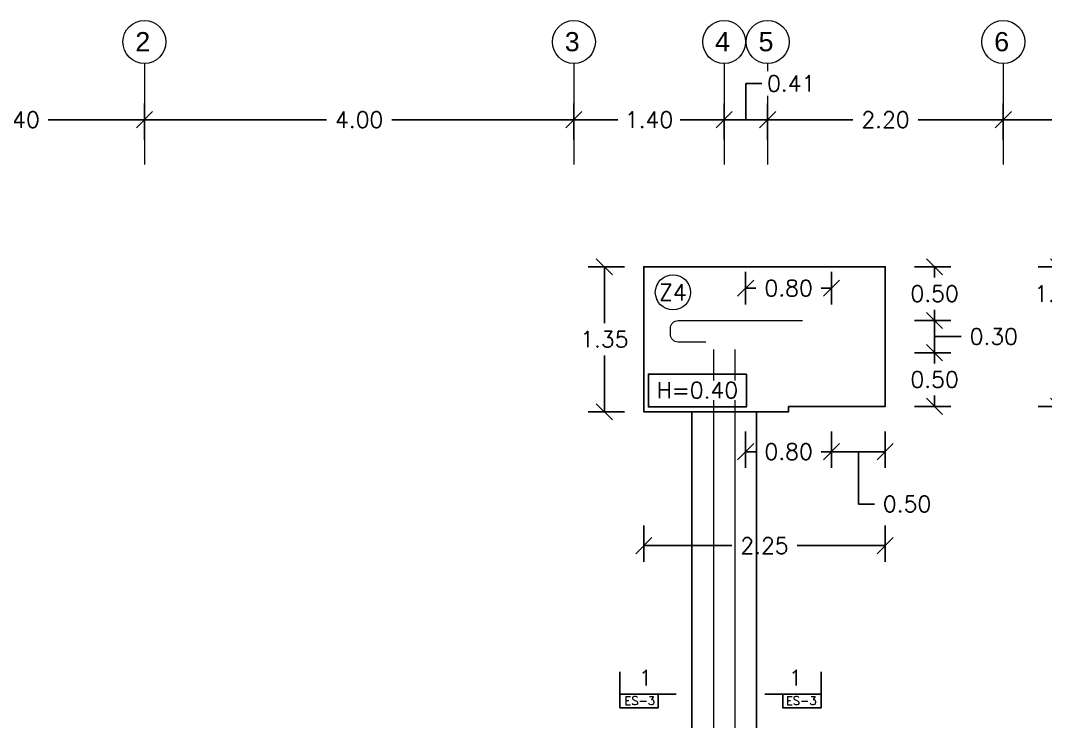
# Model space of a CAD drawing. Header units: metres. Extents: x -25 to 234, y -25 to 53.
# Drawn here: x 94.29 to 103.84, y -5.74 to 0.79 of the extents above; entities that cross this region are included whole.
import ezdxf

# ---------------------------------------------------------------- set-up
doc = ezdxf.new("R2010")
doc.units = ezdxf.units.M
doc.header["$LTSCALE"] = 0.1
doc.header["$MEASUREMENT"] = 0
doc.header["$PDMODE"] = 66
doc.linetypes.add('CONTINUA', pattern=[0])
doc.linetypes.add('Grid Line 1_2_', pattern=[22.225, 12.7, -3.175, 3.175, -3.175])
for name, color, linetype, lineweight in [('0-S-GRID', 1, 'Continuous', 9), ('0-S-GRID-IDEN', 1, 'Continuous', 9), ('A-WALL', 7, 'Continuous', 5)]:
    doc.layers.add(name, color=color, linetype=linetype, lineweight=lineweight)
for name, color, linetype in [('DIMENSIONES', 7, 'Continuous'), ('DIMTEXTO', 4, 'Continuous'), ('HATCH', 8, 'Continuous'), ('TEXTOS', 4, 'Continuous'), ('ZAPATAS', 6, 'Continuous')]:
    doc.layers.add(name, color=color, linetype=linetype)
doc.styles.add('Arial_2', font='arial.ttf', dxfattribs={"height": 0.2})
doc.styles.add('SMPLEX', font='simplex.shx')
doc.dimstyles.new('DIM-75', dxfattribs={"dimscale": 0.75, "dimtxt": 0.2, "dimasz": 0.2, "dimexe": 0.2, "dimexo": 0.2, "dimgap": 0.1, "dimtad": 0, "dimtih": 1, "dimtoh": 1, "dimzin": 0, "dimdsep": 46, "dimtxsty": 'SMPLEX', "dimblk1": 'OBLIQUE', "dimblk2": 'OBLIQUE', "dimsah": 1, "dimcen": 0.2, "dimclrd": 4, "dimclre": 4, "dimclrt": 4, "dimadec": 0, "dimazin": 0, "dimtfac": 1, "dimtmove": 1, "dimatfit": 3, "dimldrblk": 'OPEN30', "dimfxl": 0.25, "dimfxlon": 1, "dimtfill": 1, "dimtolj": 1, "dimtzin": 0, "dimarcsym": 0})

# ---------------------------------------------------------------- blocks, each defined once
blk = doc.blocks.new('A$C2bbc346b')
at = {"layer": 'A-WALL', "color": 7, "true_color": 0xffffff}
blk.add_line((7.8, -0.27), (7.8, -6.13), dxfattribs=at)
for points in [[(7.73, -0.2), (7.47, -0.2, -0.414214), (7.4, -0.13), (7.4, -0.07, -0.414214), (7.47, 0), (8.6303, 0)], [(8, -0.27), (8, -6.33, -0.414214), (7.93, -6.4), (6.67, -6.4, 0.414214), (6.6, -6.47), (6.6, -6.48, -0.414214), (6.53, -6.55), (6.47, -6.55, -0.414214), (6.4, -6.48), (6.4, -6.47, 0.414214), (6.33, -6.4), (6.22, -6.4), (6.22, -6.2), (7.73, -6.2)]]:
    blk.add_lwpolyline(points, format="xyb", dxfattribs=at)
blk = doc.blocks.new('_Oblique')
at = {"color": 0, "linetype": 'ByBlock', "lineweight": -2}
blk.add_line((-0.5, -0.5), (0.5, 0.5), dxfattribs=at)
blk = doc.blocks.new('*D447')
at = {"layer": 'Defpoints', "color": 0, "transparency": 16777216}
for p in [(95.4491, -0.1355), (93.0491, -0.5517), (95.4491, -0.5517)]:
    blk.add_point(p, dxfattribs=at)
at = {"layer": 'DIMTEXTO', "color": 4, "lineweight": -2, "transparency": 16777216}
for p, q in [((93.0491, -0.323), (93.0491, 0.0145)), ((95.4491, -0.323), (95.4491, 0.0145)), ((93.0491, -0.1355), (93.9455, -0.1355)), ((95.4491, -0.1355), (94.5527, -0.1355))]:
    blk.add_line(p, q, dxfattribs=at)
at = {"layer": 'DIMTEXTO', "color": 4, "lineweight": -2, "transparency": 16777216, "xscale": 0.15, "yscale": 0.15, "zscale": 0.15, "rotation": 180}
blk.add_blockref('_Oblique', (93.0491, -0.1355), dxfattribs=at)
at = {"layer": 'DIMTEXTO', "color": 4, "lineweight": -2, "transparency": 16777216, "xscale": 0.15, "yscale": 0.15, "zscale": 0.15}
blk.add_blockref('_Oblique', (95.4491, -0.1355), dxfattribs=at)
at = {"layer": 'DIMTEXTO', "color": 4, "transparency": 16777216, "insert": (94.2491, -0.1355), "char_height": 0.15, "attachment_point": 5, "style": 'SMPLEX', "bg_fill": 3, "box_fill_scale": 1.25, "bg_fill_color": 256, "bg_fill_true_color": 13158600, "bg_fill_transparency": 0}
blk.add_mtext('\\A1;2.40', dxfattribs=at)
blk = doc.blocks.new('_Open30')
at = {"layer": 'DIMTEXTO', "color": 0, "lineweight": -2}
for p, q in [((-1, 0.268), (0, 0)), ((0, 0), (-1, -0.268)), ((0, 0), (-1, 0))]:
    blk.add_line(p, q, dxfattribs=at)
blk = doc.blocks.new('*D448')
at = {"layer": 'Defpoints', "color": 0, "ltscale": 0.05, "transparency": 16777216}
for p in [(99.4491, -0.1355), (95.4491, -0.5517), (99.4491, -0.5517)]:
    blk.add_point(p, dxfattribs=at)
at = {"layer": 'DIMTEXTO', "color": 4, "lineweight": -2, "ltscale": 0.05, "transparency": 16777216}
for p, q in [((95.4491, -0.323), (95.4491, 0.0145)), ((99.4491, -0.323), (99.4491, 0.0145)), ((95.4491, -0.1355), (97.1455, -0.1355)), ((99.4491, -0.1355), (97.7527, -0.1355))]:
    blk.add_line(p, q, dxfattribs=at)
at = {"layer": 'DIMTEXTO', "color": 4, "lineweight": -2, "ltscale": 0.05, "transparency": 16777216, "xscale": 0.15, "yscale": 0.15, "zscale": 0.15, "rotation": 180}
blk.add_blockref('_Oblique', (95.4491, -0.1355), dxfattribs=at)
at = {"layer": 'DIMTEXTO', "color": 4, "lineweight": -2, "ltscale": 0.05, "transparency": 16777216, "xscale": 0.15, "yscale": 0.15, "zscale": 0.15}
blk.add_blockref('_Oblique', (99.4491, -0.1355), dxfattribs=at)
at = {"layer": 'DIMTEXTO', "color": 4, "ltscale": 0.05, "transparency": 16777216, "insert": (97.4491, -0.1355), "char_height": 0.15, "attachment_point": 5, "style": 'SMPLEX', "bg_fill": 3, "box_fill_scale": 1.25, "bg_fill_color": 256, "bg_fill_true_color": 13158600, "bg_fill_transparency": 0}
blk.add_mtext('\\A1;4.00', dxfattribs=at)
blk = doc.blocks.new('*D449')
at = {"layer": 'Defpoints', "color": 0, "ltscale": 0.05, "transparency": 16777216}
for p in [(100.8488, -0.1355), (99.4491, -0.5517), (100.8488, -0.5517)]:
    blk.add_point(p, dxfattribs=at)
at = {"layer": 'DIMTEXTO', "color": 4, "lineweight": -2, "ltscale": 0.05, "transparency": 16777216}
for p, q in [((99.4491, -0.323), (99.4491, 0.0145)), ((100.8488, -0.323), (100.8488, 0.0145)), ((99.4491, -0.1355), (99.8596, -0.1355)), ((100.8488, -0.1355), (100.4382, -0.1355))]:
    blk.add_line(p, q, dxfattribs=at)
at = {"layer": 'DIMTEXTO', "color": 4, "lineweight": -2, "ltscale": 0.05, "transparency": 16777216, "xscale": 0.15, "yscale": 0.15, "zscale": 0.15, "rotation": 180}
blk.add_blockref('_Oblique', (99.4491, -0.1355), dxfattribs=at)
at = {"layer": 'DIMTEXTO', "color": 4, "lineweight": -2, "ltscale": 0.05, "transparency": 16777216, "xscale": 0.15, "yscale": 0.15, "zscale": 0.15}
blk.add_blockref('_Oblique', (100.8488, -0.1355), dxfattribs=at)
at = {"layer": 'DIMTEXTO', "color": 4, "ltscale": 0.05, "transparency": 16777216, "insert": (100.1489, -0.1355), "char_height": 0.15, "attachment_point": 5, "style": 'SMPLEX', "bg_fill": 3, "box_fill_scale": 1.25, "bg_fill_color": 256, "bg_fill_true_color": 13158600, "bg_fill_transparency": 0}
blk.add_mtext('\\A1;1.40', dxfattribs=at)
blk = doc.blocks.new('*D450')
at = {"layer": 'Defpoints', "color": 0, "ltscale": 0.05, "transparency": 16777216}
for p in [(101.2541, -0.1355), (100.8488, -0.5517), (101.2541, -0.5517)]:
    blk.add_point(p, dxfattribs=at)
at = {"layer": 'DIMTEXTO', "color": 4, "lineweight": -2, "ltscale": 0.05, "transparency": 16777216}
for p, q in [((101.0514, -0.1355), (101.0514, 0.202)), ((101.0514, 0.202), (101.2014, 0.202)), ((100.8488, -0.323), (100.8488, 0.0145)), ((101.2541, -0.323), (101.2541, 0.0145)), ((100.8488, -0.1355), (101.2541, -0.1355))]:
    blk.add_line(p, q, dxfattribs=at)
at = {"layer": 'DIMTEXTO', "color": 4, "lineweight": -2, "ltscale": 0.05, "transparency": 16777216, "xscale": 0.15, "yscale": 0.15, "zscale": 0.15, "rotation": 180}
blk.add_blockref('_Oblique', (100.8488, -0.1355), dxfattribs=at)
at = {"layer": 'DIMTEXTO', "color": 4, "lineweight": -2, "ltscale": 0.05, "transparency": 16777216, "xscale": 0.15, "yscale": 0.15, "zscale": 0.15}
blk.add_blockref('_Oblique', (101.2541, -0.1355), dxfattribs=at)
at = {"layer": 'DIMTEXTO', "color": 4, "ltscale": 0.05, "transparency": 16777216, "insert": (101.4728, 0.202), "char_height": 0.15, "attachment_point": 5, "style": 'SMPLEX', "bg_fill": 3, "box_fill_scale": 1.25, "bg_fill_color": 256, "bg_fill_true_color": 13158600, "bg_fill_transparency": 0}
blk.add_mtext('\\A1;0.41', dxfattribs=at)
blk = doc.blocks.new('*D451')
at = {"layer": 'Defpoints', "color": 0, "ltscale": 0.05, "transparency": 16777216}
for p in [(103.4491, -0.1355), (101.2541, -0.5517), (103.4491, -0.5517)]:
    blk.add_point(p, dxfattribs=at)
at = {"layer": 'DIMTEXTO', "color": 4, "lineweight": -2, "ltscale": 0.05, "transparency": 16777216}
for p, q in [((101.2541, -0.323), (101.2541, 0.0145)), ((103.4491, -0.323), (103.4491, 0.0145)), ((101.2541, -0.1355), (102.048, -0.1355)), ((103.4491, -0.1355), (102.6552, -0.1355))]:
    blk.add_line(p, q, dxfattribs=at)
at = {"layer": 'DIMTEXTO', "color": 4, "lineweight": -2, "ltscale": 0.05, "transparency": 16777216, "xscale": 0.15, "yscale": 0.15, "zscale": 0.15, "rotation": 180}
blk.add_blockref('_Oblique', (101.2541, -0.1355), dxfattribs=at)
at = {"layer": 'DIMTEXTO', "color": 4, "lineweight": -2, "ltscale": 0.05, "transparency": 16777216, "xscale": 0.15, "yscale": 0.15, "zscale": 0.15}
blk.add_blockref('_Oblique', (103.4491, -0.1355), dxfattribs=at)
at = {"layer": 'DIMTEXTO', "color": 4, "ltscale": 0.05, "transparency": 16777216, "insert": (102.3516, -0.1355), "char_height": 0.15, "attachment_point": 5, "style": 'SMPLEX', "bg_fill": 3, "box_fill_scale": 1.25, "bg_fill_color": 256, "bg_fill_true_color": 13158600, "bg_fill_transparency": 0}
blk.add_mtext('\\A1;2.20', dxfattribs=at)
blk = doc.blocks.new('*D452')
at = {"layer": 'Defpoints', "color": 0, "ltscale": 0.05, "transparency": 16777216}
for p in [(107.5997, -0.1355), (103.4491, -0.5517), (107.5997, -0.5517)]:
    blk.add_point(p, dxfattribs=at)
at = {"layer": 'DIMTEXTO', "color": 4, "lineweight": -2, "ltscale": 0.05, "transparency": 16777216}
for p, q in [((103.4491, -0.323), (103.4491, 0.0145)), ((107.5997, -0.323), (107.5997, 0.0145)), ((103.4491, -0.1355), (105.2351, -0.1355)), ((107.5997, -0.1355), (105.8137, -0.1355))]:
    blk.add_line(p, q, dxfattribs=at)
at = {"layer": 'DIMTEXTO', "color": 4, "lineweight": -2, "ltscale": 0.05, "transparency": 16777216, "xscale": 0.15, "yscale": 0.15, "zscale": 0.15, "rotation": 180}
blk.add_blockref('_Oblique', (103.4491, -0.1355), dxfattribs=at)
at = {"layer": 'DIMTEXTO', "color": 4, "lineweight": -2, "ltscale": 0.05, "transparency": 16777216, "xscale": 0.15, "yscale": 0.15, "zscale": 0.15}
blk.add_blockref('_Oblique', (107.5997, -0.1355), dxfattribs=at)
at = {"layer": 'DIMTEXTO', "color": 4, "ltscale": 0.05, "transparency": 16777216, "insert": (105.5244, -0.1355), "char_height": 0.15, "attachment_point": 5, "style": 'SMPLEX', "bg_fill": 3, "box_fill_scale": 1.25, "bg_fill_color": 256, "bg_fill_true_color": 13158600, "bg_fill_transparency": 0}
blk.add_mtext('\\A1;4.15', dxfattribs=at)
blk = doc.blocks.new('*D466')
at = {"layer": 'Defpoints', "color": 0, "linetype": 'CONTINUA', "transparency": 16777216}
for p in [(101.8491, -1.704), (101.0491, -2.0059), (101.8491, -2.0059)]:
    blk.add_point(p, dxfattribs=at)
at = {"layer": 'DIMENSIONES', "color": 4, "linetype": 'CONTINUA', "lineweight": -2, "transparency": 16777216}
for p, q in [((101.0491, -1.8559), (101.0491, -1.554)), ((101.8491, -1.8559), (101.8491, -1.554)), ((101.0491, -1.704), (101.1455, -1.704)), ((101.8491, -1.704), (101.7527, -1.704))]:
    blk.add_line(p, q, dxfattribs=at)
at = {"layer": 'DIMENSIONES', "color": 4, "linetype": 'CONTINUA', "lineweight": -2, "transparency": 16777216, "xscale": 0.15, "yscale": 0.15, "zscale": 0.15, "rotation": 180}
blk.add_blockref('_Oblique', (101.0491, -1.704), dxfattribs=at)
at = {"layer": 'DIMENSIONES', "color": 4, "linetype": 'CONTINUA', "lineweight": -2, "transparency": 16777216, "xscale": 0.15, "yscale": 0.15, "zscale": 0.15}
blk.add_blockref('_Oblique', (101.8491, -1.704), dxfattribs=at)
at = {"layer": 'DIMENSIONES', "color": 4, "linetype": 'CONTINUA', "transparency": 16777216, "insert": (101.4491, -1.704), "char_height": 0.15, "attachment_point": 5, "style": 'SMPLEX', "bg_fill": 3, "box_fill_scale": 1.25, "bg_fill_color": 256, "bg_fill_true_color": 13158600, "bg_fill_transparency": 0}
blk.add_mtext('\\A1;0.80', dxfattribs=at)
blk = doc.blocks.new('*D566')
at = {"layer": 'Defpoints', "color": 0, "linetype": 'CONTINUA', "transparency": 16777216}
for p in [(101.0491, -2.3059), (101.8491, -2.3059), (101.8491, -3.228)]:
    blk.add_point(p, dxfattribs=at)
at = {"layer": 'DIMENSIONES', "color": 4, "linetype": 'CONTINUA', "lineweight": -2, "transparency": 16777216}
for p, q in [((101.0491, -3.0405), (101.0491, -3.378)), ((101.8491, -3.0405), (101.8491, -3.378)), ((101.0491, -3.228), (101.1455, -3.228)), ((101.8491, -3.228), (101.7527, -3.228))]:
    blk.add_line(p, q, dxfattribs=at)
at = {"layer": 'DIMENSIONES', "color": 4, "linetype": 'CONTINUA', "lineweight": -2, "transparency": 16777216, "xscale": 0.15, "yscale": 0.15, "zscale": 0.15, "rotation": 180}
blk.add_blockref('_Oblique', (101.0491, -3.228), dxfattribs=at)
at = {"layer": 'DIMENSIONES', "color": 4, "linetype": 'CONTINUA', "lineweight": -2, "transparency": 16777216, "xscale": 0.15, "yscale": 0.15, "zscale": 0.15}
blk.add_blockref('_Oblique', (101.8491, -3.228), dxfattribs=at)
at = {"layer": 'DIMENSIONES', "color": 4, "linetype": 'CONTINUA', "transparency": 16777216, "insert": (101.4491, -3.228), "char_height": 0.15, "attachment_point": 5, "style": 'SMPLEX', "bg_fill": 3, "box_fill_scale": 1.25, "bg_fill_color": 256, "bg_fill_true_color": 13158600, "bg_fill_transparency": 0}
blk.add_mtext('\\A1;0.80', dxfattribs=at)
blk = doc.blocks.new('*D567')
at = {"layer": 'Defpoints', "color": 0, "linetype": 'CONTINUA', "transparency": 16777216}
for p in [(101.8491, -2.0059), (102.809, -2.0059), (102.3505, -2.3059)]:
    blk.add_point(p, dxfattribs=at)
at = {"layer": 'DIMENSIONES', "color": 4, "linetype": 'CONTINUA', "lineweight": -2, "transparency": 16777216}
for p, q in [((102.6215, -2.0059), (102.959, -2.0059)), ((102.809, -2.3059), (102.809, -2.0059)), ((102.809, -2.1559), (102.9067, -2.1559)), ((102.9067, -2.1559), (103.0567, -2.1559)), ((102.6215, -2.3059), (102.959, -2.3059))]:
    blk.add_line(p, q, dxfattribs=at)
at = {"layer": 'DIMENSIONES', "color": 4, "linetype": 'CONTINUA', "lineweight": -2, "transparency": 16777216, "xscale": 0.15, "yscale": 0.15, "zscale": 0.15}
for p, rotation in [((102.809, -2.0059), 90), ((102.809, -2.3059), 270)]:
    blk.add_blockref('_Oblique', p, dxfattribs=dict(at, rotation=rotation))
at = {"layer": 'DIMENSIONES', "color": 4, "linetype": 'CONTINUA', "transparency": 16777216, "insert": (103.3603, -2.1559), "char_height": 0.15, "attachment_point": 5, "style": 'SMPLEX', "bg_fill": 3, "box_fill_scale": 1.25, "bg_fill_color": 256, "bg_fill_true_color": 13158600, "bg_fill_transparency": 0}
blk.add_mtext('\\A1;0.30', dxfattribs=at)
blk = doc.blocks.new('*D568')
at = {"layer": 'Defpoints', "color": 0, "linetype": 'CONTINUA', "transparency": 16777216}
for p in [(100.0997, -2.8559), (102.3491, -3.1616), (102.3491, -4.1033)]:
    blk.add_point(p, dxfattribs=at)
at = {"layer": 'DIMENSIONES', "color": 4, "linetype": 'CONTINUA', "lineweight": -2, "transparency": 16777216}
for p, q in [((100.0997, -3.9158), (100.0997, -4.2533)), ((102.3491, -3.9158), (102.3491, -4.2533)), ((100.0997, -4.1033), (100.9208, -4.1033)), ((102.3491, -4.1033), (101.528, -4.1033))]:
    blk.add_line(p, q, dxfattribs=at)
at = {"layer": 'DIMENSIONES', "color": 4, "linetype": 'CONTINUA', "lineweight": -2, "transparency": 16777216, "xscale": 0.15, "yscale": 0.15, "zscale": 0.15, "rotation": 180}
blk.add_blockref('_Oblique', (100.0997, -4.1033), dxfattribs=at)
at = {"layer": 'DIMENSIONES', "color": 4, "linetype": 'CONTINUA', "lineweight": -2, "transparency": 16777216, "xscale": 0.15, "yscale": 0.15, "zscale": 0.15}
blk.add_blockref('_Oblique', (102.3491, -4.1033), dxfattribs=at)
at = {"layer": 'DIMENSIONES', "color": 4, "linetype": 'CONTINUA', "transparency": 16777216, "insert": (101.2244, -4.1033), "char_height": 0.15, "attachment_point": 5, "style": 'SMPLEX', "bg_fill": 3, "box_fill_scale": 1.25, "bg_fill_color": 256, "bg_fill_true_color": 13158600, "bg_fill_transparency": 0}
blk.add_mtext('\\A1;2.25', dxfattribs=at)
blk = doc.blocks.new('*D570')
at = {"layer": 'Defpoints', "color": 0, "linetype": 'CONTINUA', "transparency": 16777216}
for p in [(100.5491, -1.5059), (103.9626, -1.5059), (100.5491, -2.8059)]:
    blk.add_point(p, dxfattribs=at)
at = {"layer": 'DIMENSIONES', "color": 4, "linetype": 'CONTINUA', "lineweight": -2, "transparency": 16777216}
for p, q in [((103.7751, -1.5059), (104.1126, -1.5059)), ((103.9626, -1.5059), (103.9626, -1.6059)), ((103.9626, -2.8059), (103.9626, -1.9059)), ((103.7751, -2.8059), (104.1126, -2.8059))]:
    blk.add_line(p, q, dxfattribs=at)
at = {"layer": 'DIMENSIONES', "color": 4, "linetype": 'CONTINUA', "lineweight": -2, "transparency": 16777216, "xscale": 0.15, "yscale": 0.15, "zscale": 0.15}
for p, rotation in [((103.9626, -1.5059), 90), ((103.9626, -2.8059), 270)]:
    blk.add_blockref('_Oblique', p, dxfattribs=dict(at, rotation=rotation))
at = {"layer": 'DIMENSIONES', "color": 4, "linetype": 'CONTINUA', "transparency": 16777216, "insert": (103.9626, -1.7559), "char_height": 0.15, "attachment_point": 5, "style": 'SMPLEX', "bg_fill": 3, "box_fill_scale": 1.25, "bg_fill_color": 256, "bg_fill_true_color": 13158600, "bg_fill_transparency": 0}
blk.add_mtext('\\A1;1.30', dxfattribs=at)
blk = doc.blocks.new('*D569')
at = {"layer": 'Defpoints', "color": 0, "linetype": 'CONTINUA', "transparency": 16777216}
for p in [(102.3505, -2.3059), (102.3505, -2.8059), (102.809, -2.8059)]:
    blk.add_point(p, dxfattribs=at)
at = {"layer": 'DIMENSIONES', "color": 4, "linetype": 'CONTINUA', "lineweight": -2, "transparency": 16777216}
for p, q in [((102.6215, -2.3059), (102.959, -2.3059)), ((102.809, -2.3059), (102.809, -2.4059)), ((102.809, -2.8059), (102.809, -2.7059)), ((102.6215, -2.8059), (102.959, -2.8059))]:
    blk.add_line(p, q, dxfattribs=at)
at = {"layer": 'DIMENSIONES', "color": 4, "linetype": 'CONTINUA', "lineweight": -2, "transparency": 16777216, "xscale": 0.15, "yscale": 0.15, "zscale": 0.15}
for p, rotation in [((102.809, -2.3059), 90), ((102.809, -2.8059), 270)]:
    blk.add_blockref('_Oblique', p, dxfattribs=dict(at, rotation=rotation))
at = {"layer": 'DIMENSIONES', "color": 4, "linetype": 'CONTINUA', "transparency": 16777216, "insert": (102.809, -2.5559), "char_height": 0.15, "attachment_point": 5, "style": 'SMPLEX', "bg_fill": 3, "box_fill_scale": 1.25, "bg_fill_color": 256, "bg_fill_true_color": 13158600, "bg_fill_transparency": 0}
blk.add_mtext('\\A1;0.50', dxfattribs=at)
blk = doc.blocks.new('*D571')
at = {"layer": 'Defpoints', "color": 0, "linetype": 'CONTINUA', "transparency": 16777216}
for p in [(101.8491, -1.5059), (102.809, -1.5059), (101.8491, -2.0059)]:
    blk.add_point(p, dxfattribs=at)
at = {"layer": 'DIMENSIONES', "color": 4, "linetype": 'CONTINUA', "lineweight": -2, "transparency": 16777216}
for p, q in [((102.6215, -1.5059), (102.959, -1.5059)), ((102.809, -1.5059), (102.809, -1.6059)), ((102.809, -2.0059), (102.809, -1.9059)), ((102.6215, -2.0059), (102.959, -2.0059))]:
    blk.add_line(p, q, dxfattribs=at)
at = {"layer": 'DIMENSIONES', "color": 4, "linetype": 'CONTINUA', "lineweight": -2, "transparency": 16777216, "xscale": 0.15, "yscale": 0.15, "zscale": 0.15}
for p, rotation in [((102.809, -1.5059), 90), ((102.809, -2.0059), 270)]:
    blk.add_blockref('_Oblique', p, dxfattribs=dict(at, rotation=rotation))
at = {"layer": 'DIMENSIONES', "color": 4, "linetype": 'CONTINUA', "transparency": 16777216, "insert": (102.809, -1.7559), "char_height": 0.15, "attachment_point": 5, "style": 'SMPLEX', "bg_fill": 3, "box_fill_scale": 1.25, "bg_fill_color": 256, "bg_fill_true_color": 13158600, "bg_fill_transparency": 0}
blk.add_mtext('\\A1;0.50', dxfattribs=at)
blk = doc.blocks.new('*D572')
at = {"layer": 'Defpoints', "color": 0, "linetype": 'CONTINUA', "transparency": 16777216}
for p in [(101.8491, -2.3059), (102.3491, -2.3059), (102.3491, -3.228)]:
    blk.add_point(p, dxfattribs=at)
at = {"layer": 'DIMENSIONES', "color": 4, "linetype": 'CONTINUA', "lineweight": -2, "transparency": 16777216}
for p, q in [((101.8491, -3.0405), (101.8491, -3.378)), ((102.3491, -3.0405), (102.3491, -3.378)), ((101.8491, -3.228), (102.3491, -3.228)), ((102.0991, -3.228), (102.0991, -3.7155)), ((102.0991, -3.7155), (102.2491, -3.7155))]:
    blk.add_line(p, q, dxfattribs=at)
at = {"layer": 'DIMENSIONES', "color": 4, "linetype": 'CONTINUA', "lineweight": -2, "transparency": 16777216, "xscale": 0.15, "yscale": 0.15, "zscale": 0.15, "rotation": 180}
blk.add_blockref('_Oblique', (101.8491, -3.228), dxfattribs=at)
at = {"layer": 'DIMENSIONES', "color": 4, "linetype": 'CONTINUA', "lineweight": -2, "transparency": 16777216, "xscale": 0.15, "yscale": 0.15, "zscale": 0.15}
blk.add_blockref('_Oblique', (102.3491, -3.228), dxfattribs=at)
at = {"layer": 'DIMENSIONES', "color": 4, "linetype": 'CONTINUA', "transparency": 16777216, "insert": (102.5527, -3.7155), "char_height": 0.15, "attachment_point": 5, "style": 'SMPLEX', "bg_fill": 3, "box_fill_scale": 1.25, "bg_fill_color": 256, "bg_fill_true_color": 13158600, "bg_fill_transparency": 0}
blk.add_mtext('\\A1;0.50', dxfattribs=at)
blk = doc.blocks.new('*D630')
at = {"layer": 'Defpoints', "color": 0, "linetype": 'CONTINUA', "transparency": 16777216}
for p in [(99.7332, -1.5059), (100.0997, -1.5059), (100.0997, -2.8559)]:
    blk.add_point(p, dxfattribs=at)
at = {"layer": 'DIMENSIONES', "color": 4, "linetype": 'CONTINUA', "lineweight": -2, "transparency": 16777216}
for p, q in [((99.9207, -1.5059), (99.5832, -1.5059)), ((99.7332, -1.5059), (99.7332, -2.0309)), ((99.7332, -2.8559), (99.7332, -2.3309)), ((99.9207, -2.8559), (99.5832, -2.8559))]:
    blk.add_line(p, q, dxfattribs=at)
at = {"layer": 'DIMENSIONES', "color": 4, "linetype": 'CONTINUA', "lineweight": -2, "transparency": 16777216, "xscale": 0.15, "yscale": 0.15, "zscale": 0.15}
for p, rotation in [((99.7332, -1.5059), 90), ((99.7332, -2.8559), 270)]:
    blk.add_blockref('_Oblique', p, dxfattribs=dict(at, rotation=rotation))
at = {"layer": 'DIMENSIONES', "color": 4, "linetype": 'CONTINUA', "transparency": 16777216, "insert": (99.7332, -2.1809), "char_height": 0.15, "attachment_point": 5, "style": 'SMPLEX', "bg_fill": 3, "box_fill_scale": 1.25, "bg_fill_color": 256, "bg_fill_true_color": 13158600, "bg_fill_transparency": 0}
blk.add_mtext('\\A1;1.35', dxfattribs=at)

msp = doc.modelspace()

# ---------------------------------------------------------------- linework, layer by layer
at = {"layer": '0-S-GRID', "linetype": 'Grid Line 1_2_'}
for p, q in [((95.4491, 0.3883), (95.4491, -0.5517)), ((95.4491, 0.3883), (95.4491, -0.5517)), ((99.4491, 0.3883), (99.4491, -0.5517)), ((99.4491, 0.3883), (99.4491, -0.5517)), ((100.8488, 0.3883), (100.8488, -0.5517)), ((100.8488, 0.3883), (100.8488, -0.5517)), ((101.2541, 0.3883), (101.2541, -0.5517)), ((101.2541, 0.3883), (101.2541, -0.5517)), ((103.4491, 0.3883), (103.4491, -0.5517)), ((103.4491, 0.3883), (103.4491, -0.5517))]:
    msp.add_line(p, q, dxfattribs=at)
at = {"layer": '0-S-GRID-IDEN'}
for centre in [(95.4491, 0.5883), (99.4491, 0.5883), (100.8488, 0.5883), (101.2541, 0.5883), (103.4491, 0.5883)]:
    msp.add_circle(centre, 0.2, dxfattribs=at)
at = {"layer": 'TEXTOS', "color": 6, "linetype": 'Continuous', "ltscale": 0.01}
for p, q in [((99.8774, -5.6143), (99.8774, -5.2797)), ((101.7529, -5.6143), (101.7529, -5.2797))]:
    msp.add_line(p, q, dxfattribs=at)
at = {"layer": 'TEXTOS', "color": 5, "linetype": 'Continuous', "ltscale": 0.01}
for p, q in [((100.4021, -5.4855), (99.8774, -5.4855)), ((101.2282, -5.4855), (101.7529, -5.4855))]:
    msp.add_line(p, q, dxfattribs=at)
at = {"layer": 'TEXTOS', "color": 8, "linetype": 'Continuous', "ltscale": 0.01}
for points in [[(99.8774, -5.6143), (99.8774, -5.4855), (100.2334, -5.4855), (100.2334, -5.6143)], [(101.7529, -5.6143), (101.7529, -5.4855), (101.3969, -5.4855), (101.3969, -5.6143)]]:
    msp.add_lwpolyline(points, close=True, dxfattribs=at)

# ---------------------------------------------------------------- block references
at = {"layer": 'HATCH', "ltscale": 0.2}
msp.add_blockref('A$C2bbc346b', (92.9491, -2.0069), dxfattribs=at)

# ---------------------------------------------------------------- texts
at = {"layer": 'DIMTEXTO', "char_height": 0.1786, "width": 0.168354, "attachment_point": 3, "style": 'Arial_2'}
for s, insert in [('2', (95.5032, 0.6804)), ('3', (99.5032, 0.6804)), ('4', (100.9029, 0.6804)), ('5', (101.3082, 0.6804)), ('6', (103.5032, 0.6804))]:
    msp.add_mtext(s, dxfattribs=dict(at, insert=insert))
at = {"layer": 'TEXTOS', "color": 4, "ltscale": 0.5, "char_height": 0.0781, "attachment_point": 5, "style": 'SMPLEX'}
for insert in [(100.0625, -5.5466), (101.5678, -5.5466)]:
    msp.add_mtext('ES-3', dxfattribs=dict(at, insert=insert))

# ---------------------------------------------------------------- next in the draw order: texts
at = {"layer": 'DIMTEXTO', "color": 4, "lineweight": -3, "char_height": 0.142, "attachment_point": 5, "style": 'SMPLEX', "bg_fill": 3, "box_fill_scale": 1.1, "bg_fill_color": 256, "bg_fill_true_color": 13158600, "bg_fill_transparency": 0}
for insert in [(100.1161, -5.3337), (101.5142, -5.3337)]:
    msp.add_mtext('1', dxfattribs=dict(at, insert=insert))

# ---------------------------------------------------------------- next in the draw order: dimensions: what is measured, and where the dimension line sits
at = {"layer": 'DIMENSIONES', "linetype": 'CONTINUA'}
for base, p1, p2, picture, middle in [((101.8491, -1.704), (101.0491, -2.0059), (101.8491, -2.0059), '*D466', (101.4491, -1.704)), ((101.8491, -3.228), (101.0491, -2.3059), (101.8491, -2.3059), '*D566', (101.4491, -3.228))]:
    dim = msp.add_linear_dim(base=base, p1=p1, p2=p2, dimstyle='DIM-75', dxfattribs=at)
    dim.commit()
    dim.dimension.update_dxf_attribs({"geometry": picture, "text_midpoint": middle})
at = {"layer": 'DIMTEXTO'}
dim = msp.add_linear_dim(base=(95.4491, -0.1355), p1=(93.0491, -0.5517), p2=(95.4491, -0.5517), dimstyle='DIM-75', dxfattribs=at)
dim.commit()
dim.dimension.update_dxf_attribs({"geometry": '*D447', "text_midpoint": (94.2491, -0.1355)})

# ---------------------------------------------------------------- next in the draw order: dimensions: what is measured, and where the dimension line sits
at = {"layer": 'DIMENSIONES', "linetype": 'CONTINUA'}
dim = msp.add_linear_dim(base=(102.809, -2.0059), p1=(102.3505, -2.3059), p2=(101.8491, -2.0059), angle=90, dimstyle='DIM-75', dxfattribs=at)
dim.commit()
dim.dimension.update_dxf_attribs({"geometry": '*D567', "text_midpoint": (103.1317, -2.1559), "dimtype": 160})
dim = msp.add_linear_dim(base=(102.3491, -4.1033), p1=(100.0997, -2.8559), p2=(102.3491, -3.1616), dimstyle='DIM-75', dxfattribs=at)
dim.commit()
dim.dimension.update_dxf_attribs({"geometry": '*D568', "text_midpoint": (101.2244, -4.1033)})
at = {"layer": 'DIMTEXTO', "color": 1, "ltscale": 0.05}
dim = msp.add_linear_dim(base=(99.4491, -0.1355), p1=(95.4491, -0.5517), p2=(99.4491, -0.5517), dimstyle='DIM-75', override={"dimtmove": 1}, dxfattribs=at)
dim.commit()
dim.dimension.update_dxf_attribs({"geometry": '*D448', "text_midpoint": (97.4491, -0.1355)})

# ---------------------------------------------------------------- next in the draw order: linework, layer by layer
at = {"layer": 'ZAPATAS', "lineweight": 25}
msp.add_lwpolyline([(100.5491, -1.5059), (102.3491, -1.5059), (102.3491, -2.8059), (101.4491, -2.8059)], dxfattribs=at)

# ---------------------------------------------------------------- next in the draw order: dimensions: what is measured, and where the dimension line sits
at = {"layer": 'DIMTEXTO', "color": 1, "ltscale": 0.05}
dim = msp.add_linear_dim(base=(100.8488, -0.1355), p1=(99.4491, -0.5517), p2=(100.8488, -0.5517), dimstyle='DIM-75', override={"dimtmove": 1}, dxfattribs=at)
dim.commit()
dim.dimension.update_dxf_attribs({"geometry": '*D449', "text_midpoint": (100.1489, -0.1355)})

# ---------------------------------------------------------------- next in the draw order: dimensions: what is measured, and where the dimension line sits
at = {"layer": 'DIMENSIONES', "linetype": 'CONTINUA'}
dim = msp.add_linear_dim(base=(103.9626, -1.5059), p1=(100.5491, -2.8059), p2=(100.5491, -1.5059), angle=90, dimstyle='DIM-75', dxfattribs=at)
dim.commit()
dim.dimension.update_dxf_attribs({"geometry": '*D570', "text_midpoint": (103.9626, -1.7559), "dimtype": 160})
at = {"layer": 'DIMTEXTO', "color": 1, "ltscale": 0.05}
dim = msp.add_linear_dim(base=(101.2541, -0.1355), p1=(100.8488, -0.5517), p2=(101.2541, -0.5517), dimstyle='DIM-75', override={"dimtmove": 1}, dxfattribs=at)
dim.commit()
dim.dimension.update_dxf_attribs({"geometry": '*D450', "text_midpoint": (101.2764, 0.202)})

# ---------------------------------------------------------------- next in the draw order: linework, layer by layer
at = {"layer": 'ZAPATAS', "lineweight": 25}
for p, q in [((100.5491, -7.2059), (100.5491, -2.8559)), ((101.1491, -2.8559), (101.1491, -7.2059))]:
    msp.add_line(p, q, dxfattribs=at)

# ---------------------------------------------------------------- next in the draw order: texts
at = {"layer": 'DIMTEXTO', "color": 4, "insert": (100.3717, -1.744), "char_height": 0.15, "attachment_point": 5, "rotation": 0, "style": 'SMPLEX', "bg_fill": 3, "box_fill_scale": 1.1, "bg_fill_color": 256, "bg_fill_true_color": 13158600, "bg_fill_transparency": 0}
msp.add_mtext('\\A1;Z4', dxfattribs=at)

# ---------------------------------------------------------------- next in the draw order: dimensions: what is measured, and where the dimension line sits
at = {"layer": 'DIMENSIONES', "linetype": 'CONTINUA'}
for base, p1, p2, picture, middle in [((102.809, -1.5059), (101.8491, -2.0059), (101.8491, -1.5059), '*D571', (102.809, -1.7559)), ((102.809, -2.8059), (102.3505, -2.3059), (102.3505, -2.8059), '*D569', (102.809, -2.5559))]:
    dim = msp.add_linear_dim(base=base, p1=p1, p2=p2, angle=90, dimstyle='DIM-75', dxfattribs=at)
    dim.commit()
    dim.dimension.update_dxf_attribs({"geometry": picture, "text_midpoint": middle})
at = {"layer": 'DIMTEXTO', "color": 1, "ltscale": 0.05}
dim = msp.add_linear_dim(base=(103.4490815485, -0.1355387639), p1=(101.2540815485, -0.5517445673), p2=(103.4490815485, -0.5517445375), dimstyle='DIM-75', override={"dimtmove": 1}, dxfattribs=at)
dim.commit()
dim.dimension.update_dxf_attribs({"geometry": '*D451', "text_midpoint": (102.3515815485, -0.1355387639)})

# ---------------------------------------------------------------- next in the draw order: linework, layer by layer
at = {"layer": '0-S-GRID-IDEN'}
msp.add_circle((100.3717, -1.744), 0.164, dxfattribs=at)
at = {"layer": 'ZAPATAS', "lineweight": 25}
msp.add_lwpolyline([(101.4491, -2.8059), (101.4491, -2.8559), (100.0997, -2.8559), (100.0997, -1.5059), (101.4491, -1.5059)], dxfattribs=at)

# ---------------------------------------------------------------- next in the draw order: dimensions: what is measured, and where the dimension line sits
at = {"layer": 'DIMENSIONES', "linetype": 'CONTINUA'}
dim = msp.add_linear_dim(base=(102.3491, -3.228), p1=(101.8491, -2.3059), p2=(102.3491, -2.3059), dimstyle='DIM-75', dxfattribs=at)
dim.commit()
dim.dimension.update_dxf_attribs({"geometry": '*D572', "text_midpoint": (102.3241, -3.7155)})
at = {"layer": 'DIMTEXTO', "color": 1, "ltscale": 0.05}
dim = msp.add_linear_dim(base=(107.5997, -0.1355), p1=(103.4491, -0.5517), p2=(107.5997, -0.5517), dimstyle='DIM-75', override={"dimtmove": 1}, dxfattribs=at)
dim.commit()
dim.dimension.update_dxf_attribs({"geometry": '*D452', "text_midpoint": (105.5244, -0.1355)})

# ---------------------------------------------------------------- next in the draw order: dimensions: what is measured, and where the dimension line sits
at = {"layer": 'DIMENSIONES', "linetype": 'CONTINUA'}
dim = msp.add_linear_dim(base=(99.7332, -1.5059), p1=(100.0997, -2.8559), p2=(100.0997, -1.5059), angle=90, dimstyle='DIM-75', dxfattribs=at)
dim.commit()
dim.dimension.update_dxf_attribs({"geometry": '*D630', "text_midpoint": (99.7332, -2.1809)})

# ---------------------------------------------------------------- next in the draw order: linework, layer by layer
at = {"layer": 'DIMTEXTO', "color": 4}
msp.add_lwpolyline([(101.0562, -2.5052), (100.1438, -2.5052), (100.1438, -2.8108), (101.0562, -2.8108)], close=True, dxfattribs=at)

# ---------------------------------------------------------------- next in the draw order: texts
at = {"layer": 'DIMTEXTO', "color": 4, "insert": (100.5994, -2.6562), "char_height": 0.15, "attachment_point": 5, "rotation": 0, "style": 'SMPLEX', "bg_fill": 3, "box_fill_scale": 1.1, "bg_fill_color": 256, "bg_fill_true_color": 13158600, "bg_fill_transparency": 0}
msp.add_mtext('\\A1;H=0.40', dxfattribs=at)

doc.saveas('drawing.dxf')
